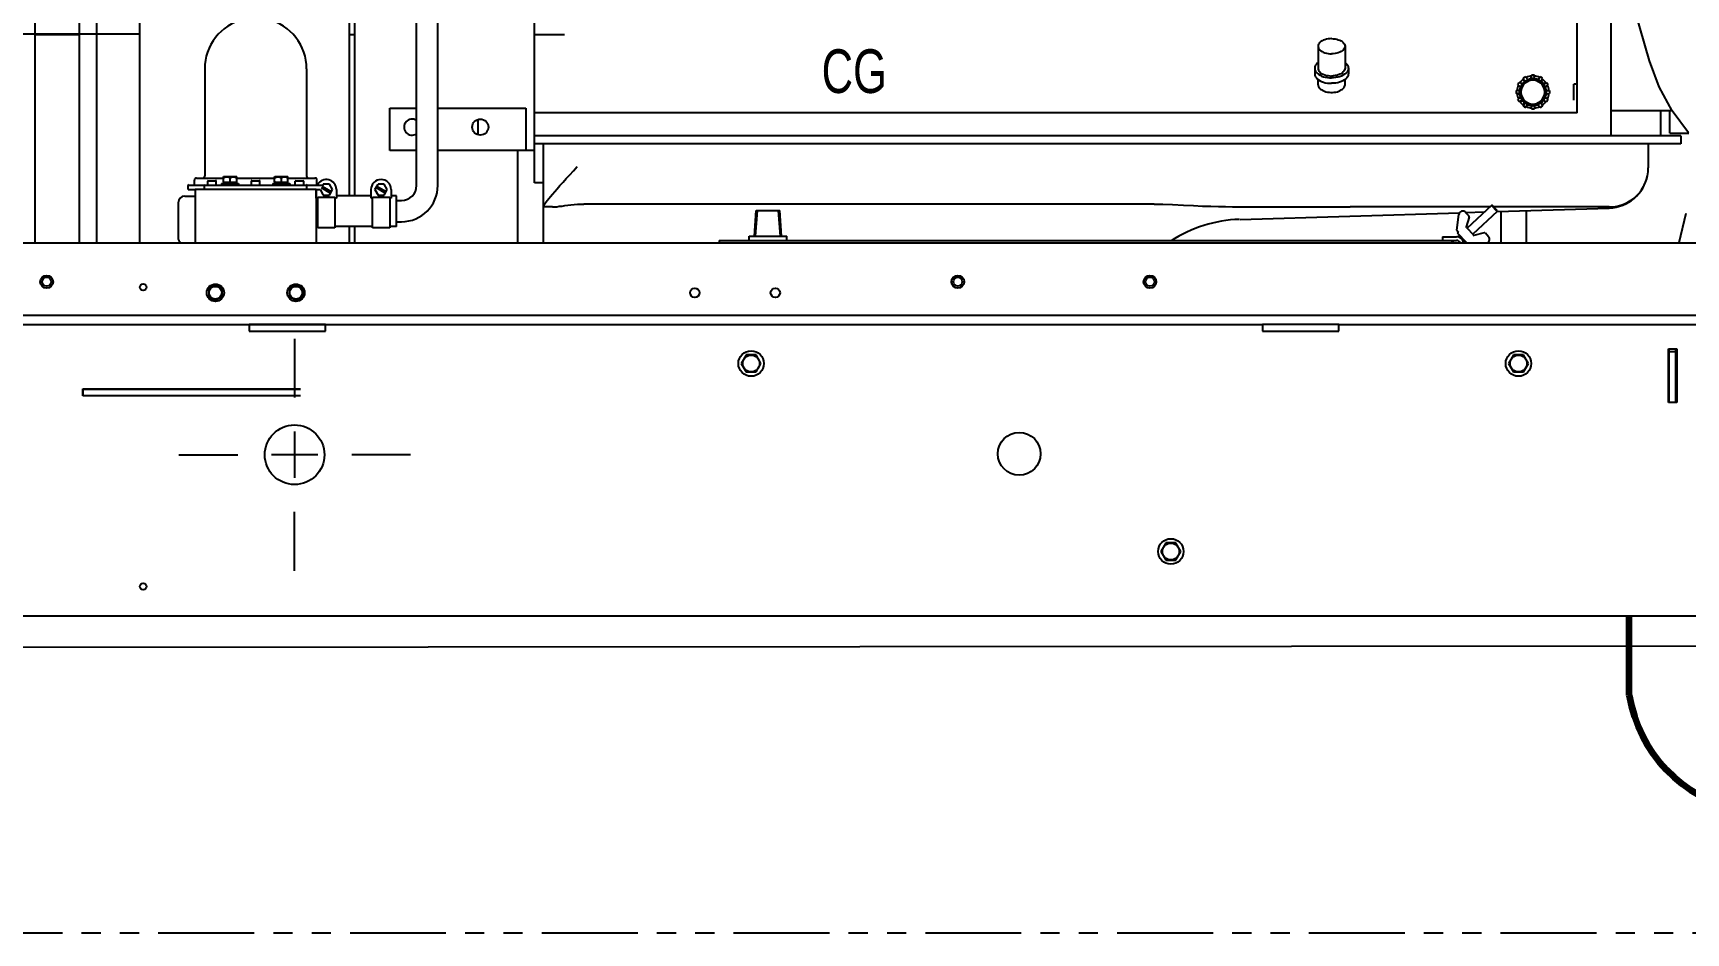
# Paper-space layout 'Plano Corte 2' of a CAD drawing. Header units: millimetres. Extents: x 0 to 420, y 0 to 297.
# Drawn here: x 109.88 to 152.97, y 124.47 to 147.93 of the extents above; entities that cross this region are included whole.
import ezdxf

# ---------------------------------------------------------------- set-up
doc = ezdxf.new("R2010")
doc.units = ezdxf.units.MM
doc.linetypes.add('PHANTOM', pattern=[2.5, 1.25, -0.25, 0.25, -0.25, 0.25, -0.25])
for name, color, linetype, lineweight in [('CABLEADO', 240, 'Continuous', 20), ('EQUIPO', 4, 'Continuous', 20), ('MUROS', 250, 'Continuous', 0)]:
    doc.layers.add(name, color=color, linetype=linetype, lineweight=lineweight)
doc.layers.add('GENERADOR', color=254, linetype='Continuous')
doc.layers.add('Media Tensión', color=254, linetype='Continuous')
doc.styles.get("Standard").update_dxf_attribs({"font": 'arial.ttf'})

# ---------------------------------------------------------------- blocks, each defined once
blk = doc.blocks.new('Generador 2')
at = {"layer": 'GENERADOR', "color": 150}
for p, q in [((22.0829, 302.53), (22.0829, 303.11)), ((22.1256, 302.53), (22.1256, 303.11)), ((22.0655, 302.53), (22.0655, 303.0573)), ((22.3342, 303.0633), (22.3342, 302.577)), ((22.3397, 303.0572), (22.3397, 302.577)), ((22.519, 302.5899), (22.519, 302.8871)), ((22.4014, 302.5871), (22.4014, 302.8709)), ((22.4225, 302.5871), (22.4225, 302.8709)), ((23.5911, 302.8308), (23.5911, 302.6367)), ((23.6297, 302.7112), (23.5948, 302.8317)), ((23.5575, 302.6595), (23.5575, 302.7985)), ((22.0215, 302.53), (22.0215, 302.7849)), ((21.8338, 302.7382), (22.1256, 302.7382)), ((22.0655, 302.7373), (22.0215, 302.7373)), ((22.3397, 302.7373), (22.3342, 302.7373)), ((22.5488, 302.7373), (22.519, 302.7373)), ((23.3, 302.7278), (23.2996, 302.7269)), ((23.3006, 302.7287), (23.3, 302.7278)), ((23.3013, 302.7297), (23.3006, 302.7287)), ((23.3022, 302.7306), (23.3013, 302.7297)), ((23.3034, 302.7313), (23.3022, 302.7306)), ((23.3047, 302.7319), (23.3034, 302.7313)), ((23.3061, 302.7324), (23.3047, 302.7319)), ((23.3078, 302.733), (23.3061, 302.7324)), ((23.3095, 302.7332), (23.3078, 302.733)), ((23.3112, 302.7334), (23.3095, 302.7332)), ((23.3129, 302.7336), (23.3112, 302.7334)), ((23.3129, 302.7336), (23.3145, 302.7334)), ((23.3145, 302.7334), (23.3164, 302.7332)), ((23.3164, 302.7332), (23.3181, 302.733)), ((23.3181, 302.733), (23.3196, 302.7324)), ((23.3196, 302.7324), (23.3211, 302.7319)), ((23.3211, 302.7319), (23.3224, 302.7313)), ((23.3224, 302.7313), (23.3235, 302.7306)), ((23.3235, 302.7306), (23.3244, 302.7297)), ((23.3244, 302.7297), (23.3252, 302.7287)), ((23.3252, 302.7287), (23.3257, 302.7278)), ((23.3257, 302.7278), (23.3261, 302.7269)), ((23.2996, 302.7269), (23.2994, 302.7259)), ((23.2994, 302.7259), (23.2996, 302.7248)), ((23.2994, 302.7259), (23.2994, 302.7039)), ((23.2996, 302.7248), (23.3, 302.7239)), ((23.3, 302.7239), (23.3006, 302.7229)), ((23.3006, 302.7229), (23.3013, 302.722)), ((23.3013, 302.722), (23.3022, 302.7213)), ((23.3022, 302.7213), (23.3034, 302.7205)), ((23.3034, 302.7205), (23.3047, 302.7198)), ((23.3047, 302.7198), (23.3061, 302.7192)), ((23.3061, 302.7192), (23.3078, 302.7188)), ((23.3078, 302.7188), (23.3095, 302.7185)), ((23.3095, 302.7185), (23.3112, 302.7183)), ((23.3112, 302.7183), (23.3129, 302.7183)), ((23.3145, 302.7183), (23.3129, 302.7183)), ((23.3164, 302.7185), (23.3145, 302.7183)), ((23.3181, 302.7188), (23.3164, 302.7185)), ((23.3196, 302.7192), (23.3181, 302.7188)), ((23.3211, 302.7198), (23.3196, 302.7192)), ((23.3224, 302.7205), (23.3211, 302.7198)), ((23.3235, 302.7213), (23.3224, 302.7205)), ((23.3244, 302.722), (23.3235, 302.7213)), ((23.3252, 302.7229), (23.3244, 302.722)), ((23.3257, 302.7239), (23.3252, 302.7229)), ((23.3261, 302.7248), (23.3257, 302.7239)), ((23.3261, 302.7269), (23.3263, 302.7259)), ((23.3263, 302.7259), (23.3261, 302.7248)), ((23.3263, 302.7259), (23.3263, 302.7039)), ((22.1904, 302.7033), (22.1904, 302.5964)), ((22.2919, 302.7033), (22.2919, 302.5964)), ((23.2964, 302.7058), (23.2963, 302.7046)), ((23.2963, 302.7046), (23.2963, 302.7039)), ((23.2963, 302.7039), (23.2963, 302.7033)), ((23.2963, 302.7039), (23.2963, 302.6985)), ((23.2963, 302.7033), (23.2964, 302.7022)), ((23.2963, 302.6985), (23.2963, 302.6979)), ((23.2963, 302.6979), (23.2964, 302.6966)), ((23.297, 302.7069), (23.2964, 302.7058)), ((23.2964, 302.7022), (23.297, 302.7009)), ((23.2964, 302.6966), (23.297, 302.6955)), ((23.2978, 302.708), (23.297, 302.7069)), ((23.297, 302.7009), (23.2978, 302.6998)), ((23.297, 302.6955), (23.2978, 302.6944)), ((23.2987, 302.7091), (23.2978, 302.708)), ((23.2978, 302.6998), (23.2987, 302.6989)), ((23.2994, 302.7097), (23.2987, 302.7091)), ((23.2987, 302.6989), (23.3, 302.6979)), ((23.2994, 302.7039), (23.2996, 302.703)), ((23.2996, 302.703), (23.3, 302.702)), ((23.3, 302.702), (23.3006, 302.7011)), ((23.3, 302.6979), (23.3015, 302.697)), ((23.3006, 302.7011), (23.3013, 302.7002)), ((23.3013, 302.7002), (23.3022, 302.6992)), ((23.3015, 302.697), (23.303, 302.6962)), ((23.3022, 302.6992), (23.3034, 302.6985)), ((23.303, 302.6962), (23.3048, 302.6955)), ((23.3034, 302.6985), (23.3047, 302.6979)), ((23.3047, 302.6979), (23.3061, 302.6974)), ((23.3048, 302.6955), (23.3067, 302.6951)), ((23.3061, 302.6974), (23.3078, 302.6968)), ((23.3067, 302.6951), (23.3088, 302.6948)), ((23.3078, 302.6968), (23.3095, 302.6966)), ((23.3095, 302.6966), (23.3112, 302.6964)), ((23.3112, 302.6964), (23.3129, 302.6962)), ((23.3145, 302.6964), (23.3129, 302.6962)), ((23.3164, 302.6966), (23.3145, 302.6964)), ((23.3181, 302.6968), (23.3164, 302.6966)), ((23.319, 302.6951), (23.317, 302.6948)), ((23.3196, 302.6974), (23.3181, 302.6968)), ((23.3209, 302.6955), (23.319, 302.6951)), ((23.3211, 302.6979), (23.3196, 302.6974)), ((23.3228, 302.6962), (23.3209, 302.6955)), ((23.3224, 302.6985), (23.3211, 302.6979)), ((23.3235, 302.6992), (23.3224, 302.6985)), ((23.3243, 302.697), (23.3228, 302.6962)), ((23.3244, 302.7002), (23.3235, 302.6992)), ((23.3257, 302.6979), (23.3243, 302.697)), ((23.3252, 302.7011), (23.3244, 302.7002)), ((23.3257, 302.702), (23.3252, 302.7011)), ((23.3261, 302.703), (23.3257, 302.702)), ((23.327, 302.6989), (23.3257, 302.6979)), ((23.3263, 302.7039), (23.3261, 302.703)), ((23.3263, 302.7097), (23.327, 302.7091)), ((23.327, 302.7091), (23.328, 302.708)), ((23.328, 302.6998), (23.327, 302.6989)), ((23.328, 302.708), (23.3287, 302.7069)), ((23.3287, 302.7009), (23.328, 302.6998)), ((23.3287, 302.6955), (23.328, 302.6944)), ((23.3287, 302.7069), (23.3293, 302.7058)), ((23.3293, 302.7022), (23.3287, 302.7009)), ((23.3293, 302.6966), (23.3287, 302.6955)), ((23.3293, 302.7058), (23.3295, 302.7046)), ((23.3295, 302.7033), (23.3293, 302.7022)), ((23.3295, 302.6979), (23.3293, 302.6966)), ((23.3295, 302.7046), (23.3297, 302.7039)), ((23.3297, 302.7039), (23.3295, 302.7033)), ((23.3297, 302.6985), (23.3295, 302.6979)), ((23.3297, 302.7039), (23.3297, 302.6985)), ((23.5079, 302.6933), (23.5064, 302.6953)), ((23.5118, 302.6942), (23.512, 302.6968)), ((23.5118, 302.6942), (23.5124, 302.6968)), ((23.5152, 302.6942), (23.5148, 302.6968)), ((23.5191, 302.6933), (23.5206, 302.6953)), ((23.5191, 302.6931), (23.5208, 302.6951)), ((23.6392, 302.6854), (23.6297, 302.7112)), ((23.2978, 302.6944), (23.2987, 302.6933)), ((23.2987, 302.6933), (23.3, 302.6923)), ((23.2994, 302.6875), (23.2994, 302.6927)), ((23.2994, 302.6875), (23.2996, 302.6865)), ((23.2996, 302.6865), (23.3, 302.6856)), ((23.3, 302.6923), (23.3015, 302.6914)), ((23.3, 302.6856), (23.3004, 302.6847)), ((23.3004, 302.6847), (23.3011, 302.6837)), ((23.3011, 302.6837), (23.302, 302.683)), ((23.3015, 302.6914), (23.303, 302.6906)), ((23.302, 302.683), (23.3032, 302.6823)), ((23.303, 302.6906), (23.3048, 302.6901)), ((23.3032, 302.6823), (23.3043, 302.6817)), ((23.3043, 302.6817), (23.3058, 302.6811)), ((23.3048, 302.6901), (23.3067, 302.6895)), ((23.3058, 302.6811), (23.3073, 302.6806)), ((23.3067, 302.6895), (23.3088, 302.6892)), ((23.3073, 302.6806), (23.3088, 302.6802)), ((23.3088, 302.6948), (23.3108, 302.6944)), ((23.3088, 302.6892), (23.3108, 302.689)), ((23.3088, 302.6802), (23.3104, 302.68)), ((23.3104, 302.68), (23.3121, 302.6798)), ((23.3108, 302.6944), (23.3129, 302.6944)), ((23.3108, 302.689), (23.3129, 302.689)), ((23.3121, 302.6798), (23.3138, 302.6798)), ((23.3149, 302.6944), (23.3129, 302.6944)), ((23.3149, 302.689), (23.3129, 302.689)), ((23.3138, 302.6798), (23.3155, 302.68)), ((23.317, 302.6948), (23.3149, 302.6944)), ((23.317, 302.6892), (23.3149, 302.689)), ((23.3155, 302.68), (23.317, 302.6802)), ((23.319, 302.6895), (23.317, 302.6892)), ((23.317, 302.6802), (23.3187, 302.6806)), ((23.3187, 302.6806), (23.32, 302.6811)), ((23.3209, 302.6901), (23.319, 302.6895)), ((23.32, 302.6811), (23.3215, 302.6817)), ((23.3228, 302.6906), (23.3209, 302.6901)), ((23.3215, 302.6817), (23.3226, 302.6823)), ((23.3226, 302.6823), (23.3237, 302.683)), ((23.3243, 302.6914), (23.3228, 302.6906)), ((23.3237, 302.683), (23.3246, 302.6837)), ((23.3257, 302.6923), (23.3243, 302.6914)), ((23.3246, 302.6837), (23.3254, 302.6847)), ((23.3254, 302.6847), (23.3259, 302.6856)), ((23.327, 302.6933), (23.3257, 302.6923)), ((23.3259, 302.6856), (23.3261, 302.6865)), ((23.3261, 302.6865), (23.3263, 302.6875)), ((23.3263, 302.6875), (23.3263, 302.6927)), ((23.328, 302.6944), (23.327, 302.6933)), ((23.4993, 302.6819), (23.4969, 302.6815)), ((23.4995, 302.6785), (23.4969, 302.6791)), ((23.4993, 302.6783), (23.4969, 302.6787)), ((23.5004, 302.6858), (23.4984, 302.6875)), ((23.5004, 302.6856), (23.4984, 302.6873)), ((23.4993, 302.6819), (23.4997, 302.6819)), ((23.4995, 302.6785), (23.4997, 302.6783)), ((23.5021, 302.6888), (23.4997, 302.6897)), ((23.4997, 302.6819), (23.4999, 302.6821)), ((23.4999, 302.6821), (23.5, 302.6823)), ((23.5, 302.6823), (23.5002, 302.6824)), ((23.5002, 302.6826), (23.5004, 302.6828)), ((23.5002, 302.6824), (23.5002, 302.6826)), ((23.5002, 302.6778), (23.5002, 302.6824)), ((23.5004, 302.6858), (23.5006, 302.6854)), ((23.5004, 302.6856), (23.5006, 302.6854)), ((23.5004, 302.6828), (23.5004, 302.6828)), ((23.5006, 302.6854), (23.5008, 302.6852)), ((23.5006, 302.6854), (23.5008, 302.6852)), ((23.5008, 302.6849), (23.5015, 302.686)), ((23.5008, 302.6852), (23.5008, 302.6851)), ((23.5008, 302.6852), (23.5008, 302.6851)), ((23.5008, 302.6851), (23.5008, 302.6847)), ((23.5008, 302.6851), (23.5008, 302.6849)), ((23.5008, 302.6849), (23.5008, 302.6847)), ((23.5008, 302.6847), (23.5008, 302.6847)), ((23.5008, 302.6847), (23.5008, 302.6845)), ((23.5008, 302.6847), (23.5008, 302.6845)), ((23.5008, 302.6845), (23.5008, 302.6843)), ((23.5008, 302.6845), (23.5008, 302.6843)), ((23.5135, 302.6938), (23.5015, 302.6869)), ((23.5015, 302.6869), (23.5015, 302.6735)), ((23.5021, 302.6888), (23.5023, 302.6886)), ((23.5023, 302.6873), (23.5032, 302.6888)), ((23.5023, 302.6886), (23.5026, 302.6886)), ((23.5026, 302.6886), (23.5028, 302.6886)), ((23.5028, 302.6886), (23.5032, 302.6888)), ((23.5032, 302.6888), (23.5034, 302.689)), ((23.5032, 302.6888), (23.5032, 302.6888)), ((23.5034, 302.689), (23.5034, 302.689)), ((23.5049, 302.6916), (23.504, 302.6938)), ((23.5049, 302.6914), (23.5041, 302.694)), ((23.5047, 302.6903), (23.5045, 302.6901)), ((23.5047, 302.6903), (23.5045, 302.6901)), ((23.5049, 302.6905), (23.5047, 302.6903)), ((23.5049, 302.6905), (23.5047, 302.6903)), ((23.5047, 302.6903), (23.5047, 302.6903)), ((23.5047, 302.6903), (23.5047, 302.6903)), ((23.5049, 302.6905), (23.5088, 302.6927)), ((23.5049, 302.6916), (23.5049, 302.6912)), ((23.5049, 302.6914), (23.5051, 302.6912)), ((23.5049, 302.6912), (23.5049, 302.691)), ((23.5049, 302.691), (23.5049, 302.6906)), ((23.5051, 302.691), (23.5049, 302.6906)), ((23.5049, 302.6906), (23.5049, 302.6905)), ((23.5049, 302.6906), (23.5049, 302.6905)), ((23.5051, 302.6912), (23.5051, 302.691)), ((23.5079, 302.6933), (23.5081, 302.6931)), ((23.5081, 302.6931), (23.5082, 302.6929)), ((23.5082, 302.6929), (23.5086, 302.6929)), ((23.5086, 302.6929), (23.5088, 302.6927)), ((23.5088, 302.6927), (23.509, 302.6927)), ((23.509, 302.6927), (23.5092, 302.6929)), ((23.5092, 302.6929), (23.5092, 302.6929)), ((23.5109, 302.6933), (23.5107, 302.6933)), ((23.511, 302.6933), (23.5109, 302.6933)), ((23.511, 302.6933), (23.5109, 302.6933)), ((23.5109, 302.6933), (23.5109, 302.6933)), ((23.5114, 302.6936), (23.511, 302.6934)), ((23.511, 302.6934), (23.511, 302.6933)), ((23.5112, 302.6934), (23.511, 302.6933)), ((23.5114, 302.6934), (23.5112, 302.6934)), ((23.5112, 302.6934), (23.5127, 302.6934)), ((23.5116, 302.6938), (23.5114, 302.6936)), ((23.5116, 302.6936), (23.5114, 302.6934)), ((23.5118, 302.6942), (23.5116, 302.694)), ((23.5118, 302.6942), (23.5116, 302.694)), ((23.5116, 302.694), (23.5116, 302.6938)), ((23.5116, 302.694), (23.5116, 302.6936)), ((23.5254, 302.6869), (23.5135, 302.6938)), ((23.5142, 302.6934), (23.5157, 302.6934)), ((23.5152, 302.6942), (23.5153, 302.694)), ((23.5153, 302.694), (23.5153, 302.6938)), ((23.5153, 302.6938), (23.5155, 302.6936)), ((23.5155, 302.6936), (23.5157, 302.6934)), ((23.5157, 302.6934), (23.5159, 302.6933)), ((23.5159, 302.6933), (23.5161, 302.6933)), ((23.5161, 302.6933), (23.5161, 302.6933)), ((23.5178, 302.6929), (23.5176, 302.6929)), ((23.518, 302.6927), (23.5178, 302.6929)), ((23.5178, 302.6927), (23.5178, 302.6929)), ((23.518, 302.6927), (23.5178, 302.6927)), ((23.5181, 302.6927), (23.518, 302.6927)), ((23.5181, 302.6927), (23.518, 302.6927)), ((23.5183, 302.6929), (23.5181, 302.6927)), ((23.5181, 302.6927), (23.5221, 302.6905)), ((23.5183, 302.6927), (23.5181, 302.6927)), ((23.5185, 302.6929), (23.5183, 302.6927)), ((23.5185, 302.6929), (23.5183, 302.6929)), ((23.5189, 302.6931), (23.5185, 302.6929)), ((23.5189, 302.6931), (23.5185, 302.6929)), ((23.5191, 302.6933), (23.5189, 302.6931)), ((23.5191, 302.6931), (23.5189, 302.6931)), ((23.5221, 302.6916), (23.5219, 302.6912)), ((23.5219, 302.6912), (23.5219, 302.691)), ((23.5219, 302.691), (23.5221, 302.6906)), ((23.5221, 302.6916), (23.523, 302.6938)), ((23.5221, 302.6906), (23.5221, 302.6905)), ((23.5221, 302.6905), (23.5222, 302.6903)), ((23.5222, 302.6903), (23.5222, 302.6903)), ((23.5222, 302.6903), (23.5224, 302.6901)), ((23.5236, 302.689), (23.5234, 302.689)), ((23.5236, 302.6888), (23.5236, 302.689)), ((23.5237, 302.6888), (23.5236, 302.689)), ((23.5236, 302.689), (23.5236, 302.689)), ((23.5237, 302.6888), (23.5236, 302.6888)), ((23.5239, 302.6886), (23.5237, 302.6888)), ((23.5237, 302.6888), (23.5237, 302.6888)), ((23.5239, 302.6886), (23.5237, 302.6888)), ((23.5237, 302.6888), (23.5247, 302.6873)), ((23.5243, 302.6886), (23.5239, 302.6886)), ((23.5243, 302.6886), (23.5239, 302.6886)), ((23.5245, 302.6886), (23.5243, 302.6886)), ((23.5245, 302.6886), (23.5243, 302.6886)), ((23.5249, 302.6888), (23.5245, 302.6886)), ((23.5249, 302.6886), (23.5245, 302.6886)), ((23.5249, 302.6888), (23.5271, 302.6897)), ((23.5249, 302.6886), (23.5273, 302.6895)), ((23.5254, 302.6735), (23.5254, 302.6869)), ((23.5254, 302.686), (23.5262, 302.6847)), ((23.5263, 302.6854), (23.5262, 302.6852)), ((23.5262, 302.6852), (23.5262, 302.6851)), ((23.5262, 302.6851), (23.5262, 302.6847)), ((23.5262, 302.6847), (23.5262, 302.6847)), ((23.5262, 302.6847), (23.5262, 302.6845)), ((23.5262, 302.6845), (23.5262, 302.6843)), ((23.5265, 302.6856), (23.5263, 302.6854)), ((23.5265, 302.6856), (23.5286, 302.6873)), ((23.5267, 302.6826), (23.5265, 302.6828)), ((23.5265, 302.6828), (23.5265, 302.6828)), ((23.5265, 302.6826), (23.5265, 302.6828)), ((23.5267, 302.6826), (23.5265, 302.6826)), ((23.5267, 302.6824), (23.5267, 302.6826)), ((23.5267, 302.6824), (23.5267, 302.6826)), ((23.5269, 302.6823), (23.5267, 302.6824)), ((23.5269, 302.6823), (23.5267, 302.6824)), ((23.5267, 302.6824), (23.5267, 302.6778)), ((23.5271, 302.6821), (23.5269, 302.6823)), ((23.5271, 302.6821), (23.5269, 302.6823)), ((23.5273, 302.6819), (23.5271, 302.6821)), ((23.5273, 302.6819), (23.5271, 302.6821)), ((23.5277, 302.6819), (23.5273, 302.6819)), ((23.5275, 302.6819), (23.5273, 302.6819)), ((23.5275, 302.6819), (23.5301, 302.6813)), ((23.5277, 302.6819), (23.5301, 302.6815)), ((23.5277, 302.6783), (23.5301, 302.6787)), ((23.5575, 302.6882), (23.5542, 302.6882)), ((23.5542, 302.6722), (23.5542, 302.6882)), ((23.6523, 302.6614), (23.6392, 302.6854)), ((22.3746, 302.6643), (22.4014, 302.6643)), ((22.3746, 302.622), (22.3746, 302.6643)), ((22.4225, 302.6643), (22.5104, 302.6643)), ((22.5104, 302.6643), (22.5104, 302.622)), ((23.5004, 302.6746), (23.4984, 302.6731)), ((23.4993, 302.6783), (23.4997, 302.6783)), ((23.4997, 302.6783), (23.4999, 302.6781)), ((23.4997, 302.6783), (23.4999, 302.6781)), ((23.5021, 302.6716), (23.4997, 302.6705)), ((23.5021, 302.6716), (23.4997, 302.6709)), ((23.4999, 302.6781), (23.5, 302.678)), ((23.4999, 302.6781), (23.5, 302.6781)), ((23.5, 302.6781), (23.5002, 302.6778)), ((23.5, 302.678), (23.5002, 302.6778)), ((23.5002, 302.6778), (23.5002, 302.6776)), ((23.5002, 302.6778), (23.5002, 302.6778)), ((23.5002, 302.6778), (23.5004, 302.6776)), ((23.5002, 302.6776), (23.5004, 302.6776)), ((23.5004, 302.6776), (23.5004, 302.6774)), ((23.5004, 302.6776), (23.5004, 302.6774)), ((23.5004, 302.6746), (23.5006, 302.6748)), ((23.5006, 302.6748), (23.5008, 302.675)), ((23.5008, 302.6757), (23.5008, 302.6759)), ((23.5008, 302.6759), (23.5008, 302.6759)), ((23.5008, 302.6755), (23.5008, 302.6757)), ((23.5008, 302.6753), (23.5008, 302.6755)), ((23.5015, 302.6744), (23.5008, 302.6755)), ((23.5008, 302.675), (23.5008, 302.6753)), ((23.5015, 302.6735), (23.5135, 302.6666)), ((23.5021, 302.6716), (23.5025, 302.6716)), ((23.5021, 302.6716), (23.5023, 302.6716)), ((23.5032, 302.6716), (23.5023, 302.6729)), ((23.5023, 302.6716), (23.5026, 302.6716)), ((23.5025, 302.6716), (23.5026, 302.6716)), ((23.5026, 302.6716), (23.5028, 302.6716)), ((23.5026, 302.6716), (23.5028, 302.6716)), ((23.5028, 302.6716), (23.5032, 302.6716)), ((23.5028, 302.6716), (23.5032, 302.6714)), ((23.5032, 302.6716), (23.5032, 302.6714)), ((23.5032, 302.6714), (23.5032, 302.6714)), ((23.5032, 302.6714), (23.5034, 302.6712)), ((23.5032, 302.6714), (23.5034, 302.6714)), ((23.5034, 302.6714), (23.5034, 302.6712)), ((23.5034, 302.6712), (23.5034, 302.6712)), ((23.5049, 302.6688), (23.504, 302.6664)), ((23.5047, 302.6701), (23.5045, 302.6701)), ((23.5047, 302.6699), (23.5047, 302.6701)), ((23.5049, 302.6697), (23.5047, 302.6699)), ((23.5049, 302.6696), (23.5049, 302.6697)), ((23.5088, 302.6675), (23.5049, 302.6697)), ((23.5049, 302.6694), (23.5049, 302.6696)), ((23.5049, 302.669), (23.5049, 302.6694)), ((23.5049, 302.6688), (23.5049, 302.669)), ((23.5079, 302.6671), (23.5062, 302.6651)), ((23.5079, 302.6669), (23.5064, 302.6651)), ((23.5079, 302.6671), (23.5081, 302.6673)), ((23.5079, 302.6669), (23.5081, 302.6671)), ((23.5081, 302.6673), (23.5082, 302.6675)), ((23.5081, 302.6671), (23.5082, 302.6673)), ((23.5082, 302.6673), (23.5086, 302.6675)), ((23.5082, 302.6675), (23.5086, 302.6675)), ((23.5086, 302.6675), (23.5088, 302.6675)), ((23.5086, 302.6675), (23.5088, 302.6675)), ((23.5088, 302.6675), (23.509, 302.6675)), ((23.5088, 302.6675), (23.509, 302.6675)), ((23.509, 302.6675), (23.5092, 302.6675)), ((23.509, 302.6675), (23.509, 302.6675)), ((23.509, 302.6675), (23.5092, 302.6675)), ((23.5092, 302.6675), (23.5092, 302.6675)), ((23.5109, 302.6669), (23.5107, 302.6671)), ((23.511, 302.6669), (23.5109, 302.6669)), ((23.511, 302.6669), (23.511, 302.6669)), ((23.5114, 302.6668), (23.511, 302.6669)), ((23.5127, 302.6669), (23.511, 302.6669)), ((23.5116, 302.6666), (23.5114, 302.6668)), ((23.5116, 302.6662), (23.5116, 302.6666)), ((23.5118, 302.666), (23.5116, 302.6662)), ((23.5118, 302.666), (23.512, 302.6634)), ((23.5135, 302.6666), (23.5254, 302.6735)), ((23.5157, 302.6669), (23.5142, 302.6669)), ((23.5152, 302.666), (23.5146, 302.6634)), ((23.5152, 302.666), (23.5148, 302.6634)), ((23.5152, 302.6664), (23.5153, 302.6666)), ((23.5152, 302.666), (23.5152, 302.6664)), ((23.5152, 302.666), (23.5153, 302.6662)), ((23.5153, 302.6666), (23.5155, 302.6668)), ((23.5153, 302.6666), (23.5155, 302.6668)), ((23.5153, 302.6662), (23.5153, 302.6666)), ((23.5155, 302.6668), (23.5157, 302.6669)), ((23.5155, 302.6668), (23.5157, 302.6669)), ((23.5157, 302.6669), (23.5159, 302.6669)), ((23.5157, 302.6669), (23.5159, 302.6669)), ((23.5159, 302.6669), (23.5161, 302.6669)), ((23.5159, 302.6669), (23.5159, 302.6669)), ((23.5159, 302.6669), (23.5161, 302.6669)), ((23.5161, 302.6669), (23.5161, 302.6671)), ((23.5178, 302.6675), (23.5176, 302.6675)), ((23.518, 302.6675), (23.5178, 302.6675)), ((23.5181, 302.6675), (23.518, 302.6675)), ((23.5221, 302.6697), (23.5181, 302.6675)), ((23.5183, 302.6675), (23.5181, 302.6675)), ((23.5185, 302.6673), (23.5183, 302.6675)), ((23.5189, 302.6671), (23.5185, 302.6673)), ((23.5191, 302.6669), (23.5189, 302.6671)), ((23.5191, 302.6669), (23.5206, 302.6651)), ((23.5219, 302.6696), (23.5221, 302.6697)), ((23.5219, 302.6694), (23.5221, 302.6696)), ((23.5219, 302.6694), (23.5219, 302.6696)), ((23.5219, 302.669), (23.5219, 302.6694)), ((23.5219, 302.669), (23.5219, 302.6694)), ((23.5221, 302.6688), (23.5219, 302.669)), ((23.5219, 302.6688), (23.5219, 302.669)), ((23.5219, 302.6688), (23.5228, 302.6662)), ((23.5221, 302.6697), (23.5222, 302.6699)), ((23.5221, 302.6697), (23.5221, 302.6699)), ((23.5221, 302.6699), (23.5222, 302.6699)), ((23.5221, 302.6696), (23.5221, 302.6697)), ((23.5221, 302.6688), (23.523, 302.6664)), ((23.5222, 302.6699), (23.5222, 302.6701)), ((23.5222, 302.6701), (23.5224, 302.6701)), ((23.5222, 302.6699), (23.5222, 302.6701)), ((23.5236, 302.6712), (23.5234, 302.6712)), ((23.5237, 302.6714), (23.5236, 302.6714)), ((23.5236, 302.6714), (23.5236, 302.6712)), ((23.5247, 302.6729), (23.5237, 302.6714)), ((23.5239, 302.6716), (23.5237, 302.6714)), ((23.5243, 302.6716), (23.5239, 302.6716)), ((23.5245, 302.6716), (23.5243, 302.6716)), ((23.5249, 302.6716), (23.5245, 302.6716)), ((23.5249, 302.6716), (23.5271, 302.6705)), ((23.5262, 302.6755), (23.5254, 302.6744)), ((23.5262, 302.6757), (23.5262, 302.6759)), ((23.5262, 302.6759), (23.5262, 302.6759)), ((23.5262, 302.6757), (23.5262, 302.6759)), ((23.5262, 302.6755), (23.5262, 302.6757)), ((23.5262, 302.6755), (23.5262, 302.6757)), ((23.5262, 302.6757), (23.5262, 302.6757)), ((23.5262, 302.6753), (23.5262, 302.6755)), ((23.5262, 302.6752), (23.5262, 302.6755)), ((23.5262, 302.675), (23.5262, 302.6753)), ((23.5262, 302.675), (23.5262, 302.6752)), ((23.5263, 302.6748), (23.5262, 302.675)), ((23.5263, 302.6748), (23.5262, 302.675)), ((23.5265, 302.6746), (23.5263, 302.6748)), ((23.5265, 302.6746), (23.5263, 302.6748)), ((23.5267, 302.6776), (23.5265, 302.6776)), ((23.5265, 302.6776), (23.5265, 302.6774)), ((23.5265, 302.6746), (23.5286, 302.6731)), ((23.5265, 302.6746), (23.5284, 302.6727)), ((23.5269, 302.678), (23.5267, 302.6778)), ((23.5267, 302.6778), (23.5267, 302.6776)), ((23.5271, 302.6781), (23.5269, 302.678)), ((23.5273, 302.6783), (23.5271, 302.6781)), ((23.5277, 302.6783), (23.5273, 302.6783)), ((23.6512, 302.6615), (23.6512, 302.6634)), ((23.6512, 302.6615), (23.6512, 302.6634)), ((22.4626, 302.6377), (22.4626, 302.653)), ((23.5575, 302.6595), (22.519, 302.6595)), ((23.6512, 302.6615), (23.5911, 302.6615)), ((23.6406, 302.6615), (23.6406, 302.6367)), ((23.6499, 302.6391), (23.6499, 302.6615)), ((23.6685, 302.6395), (23.6523, 302.6614)), ((23.6609, 302.6367), (22.519, 302.6367)), ((23.6499, 302.6391), (23.6689, 302.6391)), ((23.6609, 302.6367), (23.6609, 302.6287)), ((22.4014, 302.622), (22.3746, 302.622)), ((22.519, 302.622), (22.4225, 302.622)), ((22.502, 302.622), (22.502, 302.53)), ((23.6609, 302.6287), (22.519, 302.6287)), ((22.5279, 302.53), (22.5279, 302.6287)), ((23.6284, 302.6287), (23.6284, 302.6046)), ((22.5505, 302.5942), (22.5541, 302.5979)), ((22.5541, 302.5979), (22.5576, 302.6018)), ((22.5576, 302.6018), (22.5613, 302.6059)), ((22.1738, 302.5833), (22.1738, 302.5871)), ((22.1738, 302.5833), (22.181, 302.5833)), ((22.1745, 302.5876), (22.3077, 302.5876)), ((22.1801, 302.5884), (22.1801, 302.5925)), ((22.3014, 302.5833), (22.181, 302.5833)), ((22.181, 302.5833), (22.181, 302.53)), ((22.1822, 302.5944), (22.209, 302.5944)), ((22.1902, 302.5833), (22.1902, 302.5871)), ((22.1934, 302.5876), (22.1934, 302.5914)), ((22.1939, 302.5919), (22.2012, 302.5919)), ((22.2017, 302.5876), (22.2017, 302.5914)), ((22.2072, 302.5891), (22.2241, 302.5891)), ((22.2072, 302.5891), (22.2072, 302.5876)), ((22.2088, 302.5895), (22.2087, 302.5891)), ((22.209, 302.5959), (22.2092, 302.596)), ((22.209, 302.5904), (22.209, 302.5959)), ((22.209, 302.5947), (22.2098, 302.5951)), ((22.209, 302.5904), (22.2223, 302.5904)), ((22.2092, 302.596), (22.2221, 302.596)), ((22.2098, 302.5951), (22.2105, 302.5955)), ((22.2105, 302.5955), (22.2111, 302.5957)), ((22.2111, 302.5957), (22.2118, 302.5959)), ((22.2118, 302.5959), (22.2124, 302.5959)), ((22.2124, 302.5959), (22.2129, 302.5959)), ((22.2129, 302.5959), (22.2137, 302.5957)), ((22.2137, 302.5957), (22.2143, 302.5955)), ((22.2143, 302.5955), (22.215, 302.5951)), ((22.215, 302.5951), (22.2157, 302.5947)), ((22.2157, 302.5947), (22.2163, 302.5951)), ((22.2157, 302.5904), (22.2157, 302.5947)), ((22.2163, 302.5951), (22.2171, 302.5955)), ((22.2171, 302.5955), (22.2176, 302.5957)), ((22.2176, 302.5957), (22.2184, 302.5959)), ((22.2184, 302.5959), (22.2189, 302.5959)), ((22.2189, 302.5959), (22.2195, 302.5959)), ((22.2195, 302.5959), (22.2202, 302.5957)), ((22.2202, 302.5957), (22.2208, 302.5955)), ((22.2208, 302.5955), (22.2215, 302.5951)), ((22.2215, 302.5951), (22.2223, 302.5947)), ((22.2223, 302.5959), (22.2221, 302.596)), ((22.2223, 302.5904), (22.2223, 302.5959)), ((22.2223, 302.5944), (22.2602, 302.5944)), ((22.2225, 302.5895), (22.2227, 302.5891)), ((22.2241, 302.5891), (22.2241, 302.5876)), ((22.2368, 302.5876), (22.2368, 302.5914)), ((22.2376, 302.5919), (22.2447, 302.5919)), ((22.2454, 302.5876), (22.2454, 302.5914)), ((22.2581, 302.5891), (22.2751, 302.5891)), ((22.2581, 302.5891), (22.2581, 302.5876)), ((22.2598, 302.5895), (22.2596, 302.5891)), ((22.26, 302.5959), (22.2602, 302.596)), ((22.26, 302.5904), (22.26, 302.5959)), ((22.26, 302.5947), (22.2607, 302.5951)), ((22.26, 302.5904), (22.2732, 302.5904)), ((22.2602, 302.596), (22.273, 302.596)), ((22.2607, 302.5951), (22.2615, 302.5955)), ((22.2615, 302.5955), (22.262, 302.5957)), ((22.262, 302.5957), (22.2628, 302.5959)), ((22.2628, 302.5959), (22.2633, 302.5959)), ((22.2633, 302.5959), (22.2639, 302.5959)), ((22.2639, 302.5959), (22.2646, 302.5957)), ((22.2646, 302.5957), (22.2652, 302.5955)), ((22.2652, 302.5955), (22.2659, 302.5951)), ((22.2659, 302.5951), (22.2667, 302.5947)), ((22.2667, 302.5947), (22.2673, 302.5951)), ((22.2667, 302.5904), (22.2667, 302.5947)), ((22.2673, 302.5951), (22.268, 302.5955)), ((22.268, 302.5955), (22.2686, 302.5957)), ((22.2686, 302.5957), (22.2693, 302.5959)), ((22.2693, 302.5959), (22.2699, 302.5959)), ((22.2699, 302.5959), (22.2704, 302.5959)), ((22.2704, 302.5959), (22.2712, 302.5957)), ((22.2712, 302.5957), (22.2717, 302.5955)), ((22.2717, 302.5955), (22.2725, 302.5951)), ((22.2725, 302.5951), (22.2732, 302.5947)), ((22.2732, 302.5959), (22.273, 302.596)), ((22.2732, 302.5904), (22.2732, 302.5959)), ((22.2732, 302.5944), (22.3001, 302.5944)), ((22.2734, 302.5895), (22.2736, 302.5891)), ((22.2751, 302.5891), (22.2751, 302.5876)), ((22.2805, 302.5876), (22.2805, 302.5914)), ((22.2812, 302.5919), (22.2883, 302.5919)), ((22.2891, 302.5876), (22.2891, 302.5914)), ((22.2921, 302.5833), (22.2921, 302.5871)), ((22.3014, 302.5833), (22.3055, 302.5833)), ((22.3014, 302.5833), (22.3014, 302.53)), ((22.3014, 302.5746), (22.3014, 302.583)), ((22.3021, 302.5884), (22.3021, 302.5925)), ((22.3055, 302.5833), (22.3053, 302.583)), ((22.3053, 302.583), (22.3083, 302.5776)), ((22.3064, 302.585), (22.3158, 302.5796)), ((22.3083, 302.5884), (22.3072, 302.5861)), ((22.3165, 302.5809), (22.3072, 302.5861)), ((22.3146, 302.5884), (22.3083, 302.5884)), ((22.3176, 302.583), (22.3146, 302.5884)), ((22.3146, 302.5776), (22.3176, 302.583)), ((22.3216, 302.583), (22.3216, 302.5746)), ((22.3561, 302.5746), (22.3561, 302.583)), ((22.3598, 302.583), (22.363, 302.5884)), ((22.3598, 302.583), (22.363, 302.5776)), ((22.3611, 302.585), (22.3703, 302.5796)), ((22.371, 302.5809), (22.3617, 302.5861)), ((22.3691, 302.5884), (22.363, 302.5884)), ((22.3721, 302.583), (22.3691, 302.5884)), ((22.3691, 302.5776), (22.3721, 302.583)), ((22.376, 302.583), (22.376, 302.5746)), ((22.5279, 302.5899), (22.519, 302.5899)), ((22.5367, 302.5785), (22.539, 302.5811)), ((22.539, 302.5811), (22.5414, 302.5839)), ((22.5414, 302.5839), (22.5442, 302.5871)), ((22.5442, 302.5871), (22.5474, 302.5904)), ((22.5474, 302.5904), (22.5505, 302.5942)), ((22.1639, 302.5699), (22.1639, 302.5352)), ((22.1706, 302.5766), (22.181, 302.5766)), ((22.3014, 302.577), (22.3014, 302.577)), ((22.3031, 302.5746), (22.3014, 302.5746)), ((22.3031, 302.5451), (22.3031, 302.5753)), ((22.3201, 302.5753), (22.3031, 302.5753)), ((22.3083, 302.5776), (22.3146, 302.5776)), ((22.3201, 302.5753), (22.3201, 302.5451)), ((22.3216, 302.5746), (22.3201, 302.5746)), ((22.3561, 302.577), (22.3216, 302.577)), ((22.3576, 302.5746), (22.3561, 302.5746)), ((22.3576, 302.5451), (22.3576, 302.5753)), ((22.3746, 302.5753), (22.3576, 302.5753)), ((22.363, 302.5776), (22.3691, 302.5776)), ((22.3746, 302.5753), (22.3746, 302.5451)), ((22.376, 302.5746), (22.3746, 302.5746)), ((22.3813, 302.577), (22.376, 302.577)), ((22.3813, 302.5462), (22.3813, 302.577)), ((22.3813, 302.5723), (22.3865, 302.5723)), ((22.5279, 302.5669), (22.5283, 302.5675)), ((22.5279, 302.5664), (22.5279, 302.5669)), ((22.5369, 302.5658), (22.5279, 302.5658)), ((22.5283, 302.5675), (22.5287, 302.5684)), ((22.5287, 302.5684), (22.5294, 302.5695)), ((22.5294, 302.5695), (22.5304, 302.5708)), ((22.5304, 302.5708), (22.5315, 302.5723)), ((22.5315, 302.5723), (22.533, 302.5742)), ((22.533, 302.5742), (22.5347, 302.5761)), ((22.5347, 302.5761), (22.5367, 302.5785)), ((22.5369, 302.5658), (22.539, 302.5658)), ((22.539, 302.5658), (22.5412, 302.566)), ((22.5412, 302.566), (22.5436, 302.5664)), ((22.5436, 302.5664), (22.5464, 302.5667)), ((22.5464, 302.5667), (22.5492, 302.5671)), ((22.5492, 302.5671), (22.5522, 302.5675)), ((22.5522, 302.5675), (22.5552, 302.5679)), ((22.5552, 302.5679), (22.5584, 302.5682)), ((22.5584, 302.5682), (22.5617, 302.5684)), ((22.5617, 302.5684), (22.5649, 302.5686)), ((22.5649, 302.5686), (22.5681, 302.5686)), ((23.1361, 302.5686), (22.5681, 302.5686)), ((23.1361, 302.5686), (23.1449, 302.5684)), ((23.1449, 302.5684), (23.1546, 302.5682)), ((23.1546, 302.5682), (23.1653, 302.5677)), ((23.1653, 302.5677), (23.1755, 302.5671)), ((23.1755, 302.5671), (23.1845, 302.5667)), ((23.1845, 302.5667), (23.1927, 302.5666)), ((23.1927, 302.5666), (23.2002, 302.5662)), ((23.2002, 302.5662), (23.2074, 302.5662)), ((23.2074, 302.5662), (23.2143, 302.566)), ((23.2143, 302.566), (23.2214, 302.566)), ((23.2214, 302.566), (23.2584, 302.5658)), ((23.2584, 302.5658), (23.2951, 302.5658)), ((23.2951, 302.5658), (23.3315, 302.5658)), ((23.4706, 302.5658), (23.3315, 302.5658)), ((23.4722, 302.5673), (23.448, 302.5447)), ((23.4732, 302.5673), (23.4722, 302.5673)), ((23.478, 302.5611), (23.4722, 302.5673)), ((23.478, 302.5621), (23.4732, 302.5673)), ((23.5896, 302.5658), (23.4745, 302.5658)), ((23.478, 302.5611), (23.5896, 302.5647)), ((22.3813, 302.5511), (22.3865, 302.5511)), ((22.7379, 302.5367), (22.7397, 302.5621)), ((22.739, 302.5367), (22.7409, 302.5621)), ((22.7397, 302.5621), (22.7633, 302.5621)), ((22.764, 302.5367), (22.7621, 302.5621)), ((22.7651, 302.5367), (22.7633, 302.5621)), ((23.2218, 302.5533), (23.4403, 302.56)), ((23.4377, 302.5425), (23.4396, 302.5582)), ((23.4465, 302.5604), (23.4497, 302.557)), ((23.4467, 302.5602), (23.4651, 302.5608)), ((23.45, 302.5557), (23.447, 302.5458)), ((23.478, 302.5611), (23.4538, 302.5386)), ((23.478, 302.5621), (23.478, 302.5611)), ((23.4814, 302.5613), (23.4814, 302.53)), ((23.5068, 302.5621), (23.5068, 302.53)), ((23.6659, 302.5591), (23.6588, 302.53)), ((22.3031, 302.5462), (22.3014, 302.5462)), ((22.3201, 302.5451), (22.3031, 302.5451)), ((22.3576, 302.5462), (22.3201, 302.5462)), ((22.3342, 302.5462), (22.3342, 302.53)), ((22.3397, 302.5462), (22.3397, 302.53)), ((22.3746, 302.5451), (22.3576, 302.5451)), ((22.3813, 302.5462), (22.3746, 302.5462)), ((22.7028, 302.5324), (23.4375, 302.5324)), ((22.7028, 302.5324), (22.7028, 302.53)), ((22.7328, 302.5367), (22.7702, 302.5367)), ((22.7328, 302.5324), (22.7328, 302.5367)), ((22.7702, 302.5324), (22.7702, 302.5367)), ((23.4233, 302.5359), (23.4375, 302.5359)), ((23.4233, 302.5359), (23.4233, 302.5324)), ((23.4347, 302.5324), (23.4321, 302.53)), ((23.4377, 302.5425), (23.4394, 302.5406)), ((23.4392, 302.5408), (23.4381, 302.5401)), ((23.4381, 302.5401), (23.4476, 302.53)), ((23.4403, 302.5376), (23.4385, 302.5359)), ((23.4461, 302.5315), (23.4444, 302.53)), ((23.4476, 302.5451), (23.4539, 302.5382)), ((23.4543, 302.5376), (23.4543, 302.5376)), ((23.4543, 302.5376), (23.4543, 302.5374)), ((23.4543, 302.5374), (23.4545, 302.5374)), ((23.4545, 302.5374), (23.4545, 302.5374)), ((23.4545, 302.5374), (23.4547, 302.5374)), ((23.4648, 302.5399), (23.4547, 302.5374)), ((23.4547, 302.5374), (23.4547, 302.5374)), ((23.4692, 302.5359), (23.4661, 302.5395)), ((21.1666, 302.53), (23.9681, 302.53)), ((22.201, 302.488), (22.1945, 302.4843)), ((22.1945, 302.4843), (22.1945, 302.4766)), ((22.2077, 302.4843), (22.201, 302.488)), ((22.2077, 302.4766), (22.2077, 302.4843)), ((22.2812, 302.488), (22.2747, 302.4843)), ((22.2747, 302.4843), (22.2747, 302.4766)), ((22.288, 302.4843), (22.2812, 302.488)), ((22.288, 302.4766), (22.288, 302.4843)), ((22.1945, 302.4766), (22.201, 302.4729)), ((22.201, 302.4729), (22.2077, 302.4766)), ((22.2747, 302.4766), (22.2812, 302.4729)), ((22.2812, 302.4729), (22.288, 302.4766)), ((21.1666, 302.4578), (24.1231, 302.4578)), ((21.1666, 302.4486), (22.8704, 302.4486)), ((22.3107, 302.4488), (22.2346, 302.4488)), ((22.2346, 302.4486), (22.2346, 302.4419)), ((22.3107, 302.4486), (23.244, 302.4486)), ((22.3107, 302.4419), (22.3107, 302.4486)), ((23.3201, 302.4488), (23.244, 302.4488)), ((23.244, 302.4486), (23.244, 302.4419)), ((23.3201, 302.4486), (24.1595, 302.4486)), ((23.3201, 302.4419), (23.3201, 302.4486)), ((22.2346, 302.4419), (22.3107, 302.4419)), ((22.2799, 302.4344), (22.2799, 302.3758)), ((23.244, 302.4419), (23.3201, 302.4419)), ((22.7297, 302.4184), (22.7248, 302.4098)), ((22.7396, 302.4184), (22.7297, 302.4184)), ((22.7444, 302.4098), (22.7396, 302.4184)), ((23.4943, 302.4184), (23.4892, 302.4098)), ((23.5041, 302.4184), (23.4943, 302.4184)), ((23.509, 302.4098), (23.5041, 302.4184)), ((23.6486, 302.371), (23.6486, 302.4245)), ((23.6486, 302.4245), (23.657, 302.4245)), ((23.6493, 302.371), (23.6493, 302.4245)), ((23.6493, 302.4219), (23.6559, 302.4219)), ((23.6559, 302.371), (23.6559, 302.4245)), ((23.657, 302.4245), (23.657, 302.371)), ((22.7248, 302.4098), (22.7297, 302.4014)), ((22.7297, 302.4014), (22.7396, 302.4014)), ((22.7396, 302.4014), (22.7444, 302.4098)), ((23.4892, 302.4098), (23.4943, 302.4014)), ((23.4943, 302.4014), (23.5041, 302.4014)), ((23.5041, 302.4014), (23.509, 302.4098)), ((22.0688, 302.3846), (22.2859, 302.3846)), ((22.0688, 302.3777), (22.0688, 302.3846)), ((22.0688, 302.3842), (22.2859, 302.3842)), ((22.0688, 302.3842), (22.0688, 302.3777)), ((22.2859, 302.3777), (22.0688, 302.3777)), ((23.657, 302.371), (23.6486, 302.371)), ((22.2799, 302.3421), (22.2799, 302.2958)), ((22.1644, 302.3189), (22.2232, 302.3189)), ((22.3031, 302.3189), (22.2568, 302.3189)), ((22.3955, 302.3189), (22.3369, 302.3189)), ((22.2799, 302.2034), (22.2799, 302.262)), ((23.1479, 302.2312), (23.1429, 302.2226)), ((23.1429, 302.2226), (23.1479, 302.214)), ((23.1578, 302.2312), (23.1479, 302.2312)), ((23.1626, 302.2226), (23.1578, 302.2312)), ((23.1578, 302.214), (23.1626, 302.2226)), ((23.1479, 302.214), (23.1578, 302.214)), ((21.1452, 302.1584), (24.1554, 302.1584))]:
    blk.add_line(p, q, dxfattribs=at)
for centre, radius in [((22.4649, 302.6453), 0.00802), ((22.0329, 302.4912), 0.00634), ((22.9406, 302.4912), 0.00634), ((23.132, 302.4912), 0.00634), ((22.0329, 302.4912), 0.00448), ((22.129, 302.4858), 0.00336), ((22.201, 302.4803), 0.00858), ((22.201, 302.4803), 0.00634), ((22.2812, 302.4803), 0.00858), ((22.2812, 302.4803), 0.00634), ((22.6785, 302.4803), 0.00467), ((22.7588, 302.4803), 0.00467), ((22.9406, 302.4912), 0.00448), ((23.132, 302.4912), 0.00448), ((22.7347, 302.4098), 0.0127), ((22.7347, 302.4098), 0.0084), ((23.4991, 302.4098), 0.0127), ((23.4991, 302.4098), 0.0084), ((22.2799, 302.3189), 0.0297), ((23.0018, 302.3199), 0.0213), ((23.1528, 302.2226), 0.0127), ((23.1528, 302.2226), 0.0084), ((22.129, 302.1877), 0.00336)]:
    blk.add_circle(centre, radius, dxfattribs=at)
for centre, radius, start, end in [((22.2411, 302.7033), 0.0508, 104, 180), ((22.2411, 302.7033), 0.0508, 0, 76), ((23.5135, 302.6802), 0.0168, 115, 125), ((23.5135, 302.6802), 0.016, 95, 115), ((23.5135, 302.6802), 0.0168, 85, 95), ((23.5135, 302.6802), 0.016, 65, 85), ((23.5135, 302.6802), 0.0168, 55, 65), ((23.5135, 302.6802), 0.0168, 175, 185), ((23.5135, 302.6802), 0.016, 155, 175), ((23.5135, 302.6802), 0.016, 185, 205), ((23.5135, 302.6802), 0.0168, 145, 155), ((23.5135, 302.6802), 0.016, 125, 145), ((23.5135, 302.6802), 0.0134, 161, 168), ((23.5135, 302.6802), 0.0119, 128, 232), ((23.5135, 302.6802), 0.0134, 131, 138), ((23.5135, 302.6802), 0.0119, 68, 112), ((23.5135, 302.6802), 0.0134, 101, 108), ((23.5135, 302.6802), 0.0134, 71, 78), ((23.5135, 302.6802), 0.0119, 308, 52), ((23.5135, 302.6802), 0.0134, 41, 48), ((23.5135, 302.6802), 0.016, 35, 55), ((23.5135, 302.6802), 0.0134, 11, 18), ((23.5135, 302.6802), 0.0168, 25, 35), ((23.5135, 302.6802), 0.016, 5, 25), ((23.5135, 302.6802), 0.016, 335, 355), ((23.5135, 302.6802), 0.0168, 355, 5), ((23.5135, 302.6802), 0.0168, 205, 215), ((23.5135, 302.6802), 0.0134, 191, 198), ((23.5135, 302.6802), 0.016, 215, 235), ((23.5135, 302.6802), 0.0134, 221, 228), ((23.5135, 302.6802), 0.0168, 235, 245), ((23.5135, 302.6802), 0.016, 245, 265), ((23.5135, 302.6802), 0.0119, 248, 292), ((23.5135, 302.6802), 0.0134, 251, 258), ((23.5135, 302.6802), 0.0168, 265, 275), ((23.5135, 302.6802), 0.016, 275, 295), ((23.5135, 302.6802), 0.0134, 281, 288), ((23.5135, 302.6802), 0.0168, 295, 305), ((23.5135, 302.6802), 0.0134, 311, 318), ((23.5135, 302.6802), 0.016, 305, 325), ((23.5135, 302.6802), 0.0134, 341, 348), ((23.5135, 302.6802), 0.0168, 325, 335), ((22.3969, 302.6453), 0.00802, 57, 303), ((22.1883, 302.5964), 0.00205, 270, 0), ((22.2939, 302.5964), 0.00205, 180, 270), ((23.5896, 302.6046), 0.0388, 270, 0), ((23.5883, 302.6048), 0.0401, 272, 349), ((22.1745, 302.5871), 0.000746, 90, 180), ((22.1794, 302.5884), 0.000746, 270, 0), ((22.1822, 302.5925), 0.00205, 90, 180), ((22.1909, 302.5871), 0.000746, 90, 180), ((22.1939, 302.5914), 0.000746, 90, 180), ((22.2012, 302.5914), 0.000746, 0, 90), ((22.2085, 302.5891), 0.000187, 270, 335), ((22.2101, 302.5889), 0.00149, 90, 155), ((22.2212, 302.5889), 0.00149, 25, 90), ((22.2228, 302.5891), 0.000187, 205, 270), ((22.2376, 302.5914), 0.000746, 90, 180), ((22.2447, 302.5914), 0.000746, 0, 90), ((22.2594, 302.5891), 0.000187, 270, 335), ((22.2611, 302.5889), 0.00149, 90, 155), ((22.2721, 302.5889), 0.00149, 25, 90), ((22.2738, 302.5891), 0.000187, 205, 270), ((22.2812, 302.5914), 0.000746, 90, 180), ((22.2883, 302.5914), 0.000746, 0, 90), ((22.2915, 302.5871), 0.000746, 0, 90), ((22.3001, 302.5925), 0.00205, 0, 90), ((22.3115, 302.583), 0.0101, 178, 180), ((22.3029, 302.5884), 0.000746, 180, 255), ((22.3115, 302.583), 0.0101, 0, 152), ((22.366, 302.583), 0.0101, 0, 180), ((22.3865, 302.5871), 0.036, 270, 0), ((22.3865, 302.5871), 0.0149, 270, 0), ((22.1706, 302.5699), 0.00672, 90, 180), ((23.2259, 302.4197), 0.1338, 92, 123), ((23.4437, 302.5578), 0.00392, 43, 173), ((23.4487, 302.5561), 0.00131, 343, 43), ((22.1706, 302.5352), 0.00672, 180, 233), ((23.4375, 302.5289), 0.00709, 8, 90), ((23.4375, 302.5289), 0.00355, 17, 90), ((23.4472, 302.5457), 0.000373, 163, 239), ((23.4461, 302.5436), 0.00205, 43, 59), ((23.4526, 302.5367), 0.00205, 27, 43), ((23.4547, 302.5378), 0.000373, 207, 283), ((23.4651, 302.5386), 0.00131, 43, 103), ((23.4664, 302.5333), 0.00392, 302, 43)]:
    blk.add_arc(centre, radius, start, end, dxfattribs=at)
at = {"layer": 'GENERADOR', "color": 150, "width": 0.7143}
blk.add_text('CG', height=0.04348, dxfattribs=at).set_placement((22.8049, 302.6793))

psp = doc.layouts.new('Plano Corte 2')

# ---------------------------------------------------------------- linework, layer by layer
at = {"layer": 'CABLEADO', "linetype": 'ByBlock', "lineweight": 106, "ltscale": 2}
psp.add_line((151.495, 130.655), (151.495, 132.734), dxfattribs=at)
psp.add_arc((155.122, 131.266), 3.678, 189.5603, 258.0793, dxfattribs=at)
at = {"layer": 'EQUIPO', "linetype": 'PHANTOM', "lineweight": -2, "ltscale": 2}
psp.add_line((83.142, 124.467), (172.494, 124.467), dxfattribs=at)
at = {"layer": 'MUROS', "linetype": 'ByBlock', "lineweight": -2, "ltscale": 2}
psp.add_line((73.6, 131.899), (350.082, 132.078), dxfattribs=at)

# ---------------------------------------------------------------- block references
at = {"layer": 'Media Tensión', "xscale": 26.17335873648196, "yscale": 26.17335873648196, "zscale": 26.17335873648196}
psp.add_blockref('Generador 2', (-466.444, -7775.767), dxfattribs=at)

doc.saveas('drawing.dxf')
